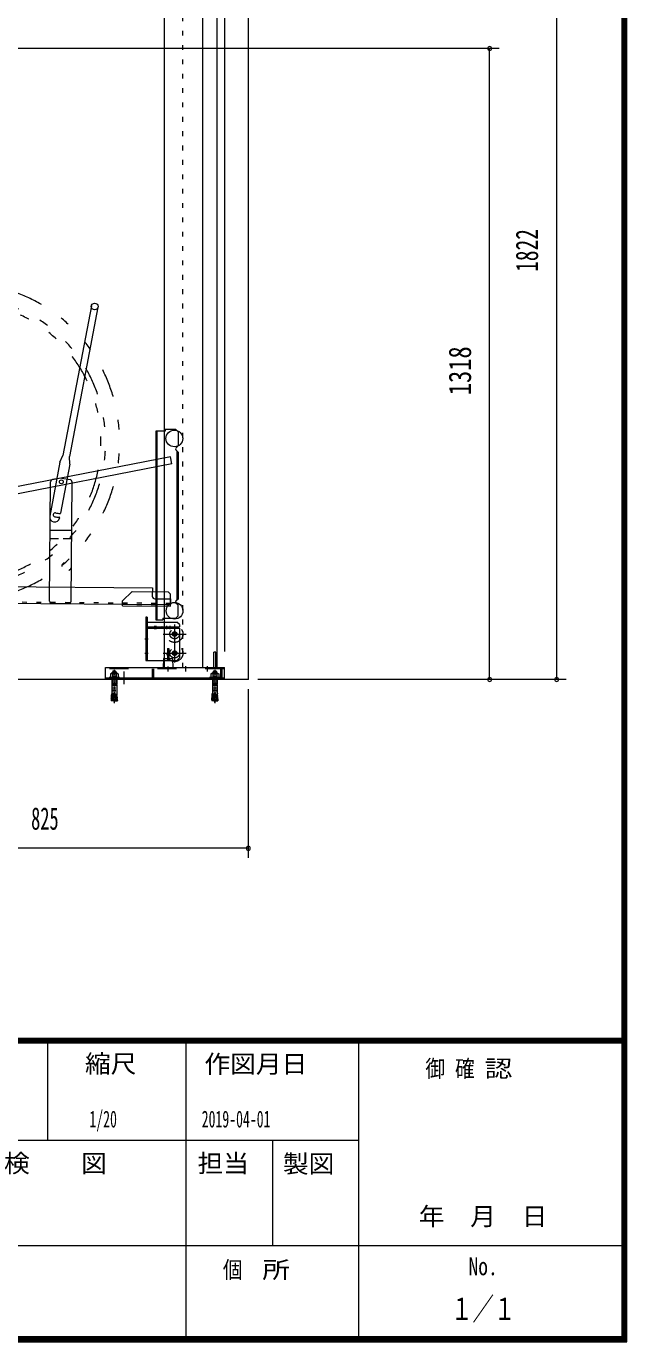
# Model space of a CAD drawing. Units: millimetres, scale not verified. Extents: x -5740 to 6033, y -4020 to 4020.
# Drawn here: x 4486 to 5740, y -4020 to -1272 of the extents above; entities that cross this region are included whole.
import ezdxf
from ezdxf.enums import TextEntityAlignment as Align

# ---------------------------------------------------------------- set-up
doc = ezdxf.new("R2010")
doc.units = ezdxf.units.MM
doc.header["$LTSCALE"] = 10
for name, pattern in [('USER1', [3, 1, -2]), ('USER2', [10, 4, -6]), ('USER3', [13, 6, -3, 1, -3]), ('USER4', [24, 12, -5, 2, -5]), ('USER6', [25, 6, -5, 2, -5, 2, -5])]:
    doc.linetypes.add(name, pattern=pattern)
for name, color, linetype, lineweight in [('0-1_0-0SHITUMEI', 4, 'Continuous', 18), ('0-3_2ラック-03BODL', 7, 'Continuous', 18), ('0-4_2ラック-5下レル', 7, 'Continuous', 18), ('0-7_2ラック-9上ラック', 7, 'Continuous', 18), ('0-8_2ラック-A上ラック架台', 3, 'Continuous', 18), ('0-B_2ラック-D上自転車前', 4, 'USER6', 18), ('0-C_2ラック-F寸法', 3, 'Continuous', 18), ('1-0_F-F4PAPAER', 5, 'Continuous', 18)]:
    doc.layers.add(name, color=color, linetype=linetype, lineweight=lineweight)
doc.layers.add('0-2_0-F1TEXT', color=7, linetype='Continuous')
doc.styles.add('ＭＳ ゴシック', font='')
doc.styles.get('ＭＳ ゴシック').set_extended_font_data('MS Gothic')

# ---------------------------------------------------------------- blocks, each defined once
blk = doc.blocks.new('C-10x60L_7')
at = {"layer": '0-1_0-0SHITUMEI', "linetype": 'USER3'}
blk.add_line((-688, 0), (2120, 0), dxfattribs=at)
at = {"layer": '0-1_0-0SHITUMEI'}
for p, q in [((-608, -88), (-608, 88)), ((-551.1, -130), (-551.1, 130)), ((-551.1, 130), (-488, 130)), ((-480, 152), (-432, 200)), ((-480, -152), (-480, 152)), ((-480, -122), (-480, 122)), ((-464.5, 167.5), (-374.8, 167.5)), ((-432, -200), (-432, 200)), ((-432, 200), (-374.8, 200)), ((-374.8, 268), (-342.8, 323.3)), ((-374.8, -268), (-374.8, 268)), ((-342.8, 323.3), (-54.8, 323.3)), ((-342.8, 161.7), (-54.8, 161.7)), ((-54.8, 440), (-54.8, -440)), ((-54.8, 440), (0, 440)), ((-54.8, -323.3), (-54.8, 323.3)), ((0, -440), (0, 440)), ((0, 200), (507.1, 200)), ((0, 167.5), (507.1, 167.5)), ((507.1, -200), (507.1, 200)), ((520, 177.6), (507.1, 200)), ((507.1, 167.5), (520, 177.6)), ((520, 177.6), (603.6, 200)), ((520, -177.6), (520, 177.6)), ((603.6, -200), (603.6, 200)), ((603.6, 200), (1192.1, 200)), ((1192.1, 200), (1333.7, 212.4)), ((1200, 20), (1917.3, 82.8)), ((1200, -20), (1200, 20)), ((1349.4, 33.1), (1333.7, 212.4)), ((1473.2, 224.6), (1403.5, 218.5)), ((1419.2, 39.2), (1403.5, 218.5)), ((1488.9, 45.3), (1473.2, 224.6)), ((1612.7, 236.8), (1542.9, 230.7)), ((1558.6, 51.4), (1542.9, 230.7)), ((1628.4, 57.5), (1612.7, 236.8)), ((1752.1, 249), (1682.4, 242.9)), ((1698.1, 63.6), (1682.4, 242.9)), ((1767.8, 69.7), (1752.1, 249)), ((1821.9, 255.1), (1901.6, 262.1)), ((1837.6, 75.8), (1821.9, 255.1)), ((1917.3, 82.8), (1901.6, 262.1)), ((-551.1, -130), (-488, -130)), ((-480, -152), (-432, -200)), ((-464.5, -167.5), (-374.8, -167.5)), ((-432, -200), (-374.8, -200)), ((-374.8, -268), (-342.8, -323.3)), ((-342.8, -161.7), (-54.8, -161.7)), ((-342.8, -323.3), (-54.8, -323.3)), ((-54.8, -440), (0, -440)), ((0, -167.5), (507.1, -167.5)), ((0, -200), (507.1, -200)), ((507.1, -167.5), (520, -177.6)), ((520, -177.6), (507.1, -200)), ((520, -177.6), (603.6, -200)), ((603.6, -200), (1192.1, -200)), ((1192.1, -200), (1333.7, -212.4)), ((1200, -20), (1917.3, -82.8)), ((1349.4, -33.1), (1333.7, -212.4)), ((1419.2, -39.2), (1403.5, -218.5)), ((1473.2, -224.6), (1403.5, -218.5)), ((1488.9, -45.3), (1473.2, -224.6)), ((1558.6, -51.4), (1542.9, -230.7)), ((1612.7, -236.8), (1542.9, -230.7)), ((1628.4, -57.5), (1612.7, -236.8)), ((1698.1, -63.6), (1682.4, -242.9)), ((1752.1, -249), (1682.4, -242.9)), ((1767.8, -69.7), (1752.1, -249)), ((1837.6, -75.8), (1821.9, -255.1)), ((1821.9, -255.1), (1901.6, -262.1)), ((1917.3, -82.8), (1901.6, -262.1))]:
    blk.add_line(p, q, dxfattribs=at)
at = {"layer": '0-1_0-0SHITUMEI', "linetype": 'USER2'}
for p, q in [((-472, 80), (1774.7, 80)), ((-472, -80), (1774.7, -80))]:
    blk.add_line(p, q, dxfattribs=at)
at = {"layer": '0-1_0-0SHITUMEI'}
for centre, radius, start, end in [((-499.1, 0), 140, 111.787, 141.055), ((-488, 122), 8, 0, 90), ((-472, 88), 8, 180, 270), ((50.3, 0), 425.1, 157.649, 202.351), ((-256.5, 242.5), 118.2, 180.014, 223.119), ((1360.4, 308.8), 100, 254.513, 295.487), ((1499.9, 321), 100, 254.513, 295.487), ((1639.4, 333.2), 100, 254.513, 295.487), ((1778.8, 345.4), 100, 254.513, 295.487), ((1774.7, -400), 480, 56.443, 82.426), ((-499.1, 0), 140, 218.945, 248.213), ((-488, -122), 8, 270, 0), ((-472, -88), 8, 90, 180), ((-256.5, -242.5), 118.2, 136.881, 179.986), ((1360.4, -308.8), 100, 64.513, 105.487), ((1499.9, -321), 100, 64.513, 105.487), ((1639.4, -333.2), 100, 64.513, 105.487), ((1778.8, -345.4), 100, 64.513, 105.487), ((1774.7, 400), 480, 277.574, 303.557)]:
    blk.add_arc(centre, radius, start, end, dxfattribs=at)
at = {"layer": '0-1_0-0SHITUMEI', "linetype": 'USER2'}
for centre, start, end in [((1774.7, -400), 82.426, 90), ((1774.7, 400), 270, 277.574)]:
    blk.add_arc(centre, 480, start, end, dxfattribs=at)

msp = doc.modelspace()

# ---------------------------------------------------------------- linework, layer by layer
at = {"layer": '0-3_2ラック-03BODL'}
for q in [(4949.74, -136.6), (1079.74, -2636.6)]:
    msp.add_line((4949.74, -2636.6), q, dxfattribs=at)
at = {"layer": '0-7_2ラック-9上ラック', "color": 3}
for p, q in [((4621.87, -1856.2), (4562.58, -2168.63)), ((4635.62, -1858.81), (4576.33, -2171.24)), ((4556.34, -2182.71), (4562.58, -2168.63)), ((4556.34, -2182.71), (4534.9, -2295.7)), ((4576.98, -2186.63), (4557.53, -2289.1)), ((4576.98, -2186.63), (4576.33, -2171.24)), ((4542.86, -2307.38), (4543.85, -2307.57)), ((4555.65, -2299.02), (4555.54, -2299.61))]:
    msp.add_line(p, q, dxfattribs=at)
at = {"layer": '0-7_2ラック-9上ラック'}
for p, q in [((4798.24, -2114.21), (4776.24, -2114.21)), ((4776.24, -2114.21), (4776.24, -2117.71)), ((4803.24, -2119.21), (4798.24, -2114.21)), ((4776.24, -2117.71), (4756.24, -2117.71)), ((4756.24, -2117.71), (4756.24, -2512.21)), ((4758.74, -2117.71), (4758.74, -2512.21)), ((4803.24, -2119.21), (4803.24, -2148.67)), ((4798.48, -2153.44), (4803.24, -2148.67)), ((4803.24, -2161.74), (4798.48, -2156.98)), ((4800.74, -2159.24), (4800.74, -2471.17)), ((4803.24, -2161.74), (4803.24, -2468.67)), ((4787.32, -2171.81), (3363.95, -2448.4)), ((4790.19, -2186.54), (3366.81, -2463.12)), ((4790.19, -2186.54), (4787.32, -2171.81)), ((4534.63, -2472.77), (4536.7, -2223.87)), ((4558.4, -2216.04), (4540.88, -2218.98)), ((4560.14, -2216.05), (4577.61, -2219.28)), ((4579.63, -2473.15), (4581.7, -2224.24)), ((4535.86, -2324.78), (4580.86, -2325.15)), ((4535.72, -2342.1), (4553.25, -2342.24)), ((4563.19, -2342.33), (4580.72, -2342.47)), ((3037.43, -2430.81), (4749.37, -2445.06)), ((4749.37, -2445.06), (4749.22, -2463.06)), ((3037.14, -2465.81), (4787.08, -2480.37)), ((4687.06, -2482.54), (4687.14, -2472.54)), ((4707.3, -2452.71), (4687.14, -2472.54)), ((4707.3, -2452.71), (4782.3, -2453.33)), ((4754.18, -2468.1), (4787.18, -2468.37)), ((4787.26, -2458.37), (4782.3, -2453.33)), ((4787.05, -2483.37), (4787.26, -2458.37)), ((4787.18, -2468.37), (4787.08, -2480.37)), ((4803.24, -2468.67), (4798.48, -2473.44)), ((4539.59, -2477.81), (4574.59, -2478.1)), ((4687.06, -2482.54), (4787.05, -2483.37)), ((4803.24, -2481.74), (4798.48, -2476.98)), ((4803.24, -2503.71), (4803.24, -2481.74)), ((4756.24, -2512.21), (4771.24, -2512.21)), ((4771.24, -2508.71), (4798.24, -2508.71)), ((4771.24, -2508.71), (4771.24, -2512.21)), ((4803.24, -2503.71), (4798.24, -2508.71))]:
    msp.add_line(p, q, dxfattribs=at)
at = {"layer": '0-7_2ラック-9上ラック', "linetype": 'USER1'}
for p, q in [((3037.16, -2462.81), (4787.1, -2477.37)), ((4687.08, -2479.54), (4787.08, -2480.37))]:
    msp.add_line(p, q, dxfattribs=at)
at = {"layer": '0-7_2ラック-9上ラック', "color": 3}
for centre, radius in [((4628.75, -1857.51), 7), ((4559.2, -2223.97), 4)]:
    msp.add_circle(centre, radius, dxfattribs=at)
at = {"layer": '0-7_2ラック-9上ラック'}
for centre in [(4795.24, -2133.21), (4795.74, -2493.21)]:
    msp.add_circle(centre, 17.5, dxfattribs=at)
at = {"layer": '0-7_2ラック-9上ラック', "linetype": 'USER1'}
msp.add_circle((4570.23, -2400.56), 9.6, dxfattribs=at)
at = {"layer": '0-7_2ラック-9上ラック'}
for centre, radius, start, end in [((4800.24, -2155.21), 2.5, 135, 225), ((4541.7, -2223.91), 5, 99.52317, 179.52317), ((4559.23, -2220.97), 5, 79.52317, 99.52317), ((4576.7, -2224.2), 5, 359.52317, 79.52317), ((4754.22, -2463.1), 5, 179.52317, 269.52317), ((4539.63, -2472.81), 5, 179.52317, 269.52317), ((4574.63, -2473.11), 5, 269.52317, 359.52317), ((4800.24, -2475.21), 2.5, 135, 225)]:
    msp.add_arc(centre, radius, start, end, dxfattribs=at)
at = {"layer": '0-7_2ラック-9上ラック', "color": 3}
for centre, radius, start, end in [((4544.73, -2297.56), 10, 169.25487, 259.25487), ((4546.15, -2292.74), 4, 79.25487, 259.25487), ((4545.71, -2297.75), 10, 259.25487, 349.25487), ((4559.2, -2223.97), 74, 259.25487, 266.53187), ((4559.2, -2223.97), 66, 259.25487, 267.65887), ((4554.67, -2298.83), 1, 349.25487, 86.53187), ((4556.55, -2288.91), 1, 267.65887, 349.25487)]:
    msp.add_arc(centre, radius, start, end, dxfattribs=at)
at = {"layer": '0-8_2ラック-A上ラック架台'}
for p, q in [((4774.74, -2611.6), (4774.74, -921.6)), ((4854.74, -2611.6), (4854.74, -921.6)), ((4884.74, -2611.6), (4884.74, -921.6))]:
    msp.add_line(p, q, dxfattribs=at)
at = {"layer": '0-8_2ラック-A上ラック架台', "color": 7, "linetype": 'USER1'}
msp.add_line((4813.24, -2611.6), (4813.24, -921.6), dxfattribs=at)
at = {"layer": '0-8_2ラック-A上ラック架台', "color": 7}
for p, q in [((4735.74, -2506.71), (4735.74, -2596.71)), ((4738.24, -2506.71), (4735.74, -2506.71)), ((4735.74, -2516.71), (4800.74, -2516.71)), ((4738.24, -2506.71), (4738.24, -2596.71)), ((4738.24, -2526.71), (4805.74, -2526.71)), ((4770.74, -2526.71), (4770.74, -2529.71)), ((4790.74, -2526.71), (4790.74, -2529.71)), ((4798.74, -2526.71), (4798.74, -2529.71)), ((4805.74, -2521.71), (4800.74, -2516.71)), ((4805.74, -2521.71), (4805.74, -2526.71)), ((4735.74, -2527.71), (4738.24, -2527.71)), ((4735.74, -2540.71), (4738.24, -2540.71)), ((4738.24, -2529.71), (4805.74, -2529.71)), ((4768.74, -2527.71), (4768.74, -2528.71)), ((4805.74, -2529.71), (4805.74, -2591.71)), ((4780.74, -2571.71), (4780.74, -2596.71)), ((4780.74, -2571.71), (4783.74, -2571.71)), ((4783.74, -2571.71), (4783.74, -2596.71)), ((4877.37, -2611.6), (4877.37, -2579.6)), ((4735.74, -2586.71), (4738.24, -2586.71)), ((4735.74, -2596.71), (4800.74, -2596.71)), ((4772.37, -2593.57), (4771.74, -2611.6)), ((4773.37, -2592.6), (4790.11, -2592.6)), ((4783.74, -2584.21), (4780.74, -2584.21)), ((4782.74, -2583.21), (4781.74, -2583.21)), ((4791.11, -2593.57), (4791.74, -2611.6)), ((4800.74, -2596.71), (4805.74, -2591.71)), ((4651.74, -2611.6), (4899.74, -2611.6)), ((4651.74, -2636.6), (4651.74, -2611.6)), ((4899.74, -2633.6), (4651.74, -2633.6)), ((4899.74, -2636.6), (4899.74, -2611.6))]:
    msp.add_line(p, q, dxfattribs=at)
at = {"layer": '0-8_2ラック-A上ラック架台', "linetype": 'USER4'}
for p, q in [((4753.74, -2524.71), (4753.74, -2531.71)), ((4756.61, -2524.71), (4756.61, -2531.71)), ((4778.74, -2524.71), (4778.74, -2531.71)), ((4785.74, -2524.71), (4785.74, -2531.71)), ((4795.74, -2522.07), (4795.74, -2561.34)), ((4733.74, -2551.71), (4740.24, -2551.71)), ((4771.6, -2541.71), (4819.87, -2541.71)), ((4733.74, -2581.71), (4740.24, -2581.71)), ((4771.6, -2581.71), (4819.87, -2581.71)), ((4795.74, -2562.07), (4795.74, -2601.34)), ((4778.74, -2584.21), (4780.74, -2584.21)), ((4781.74, -2609.7), (4781.74, -2620.04)), ((4818.24, -2608.6), (4818.24, -2620.04)), ((4863.74, -2608.6), (4863.74, -2620.04)), ((4689.74, -2619.92), (4689.74, -2646.77))]:
    msp.add_line(p, q, dxfattribs=at)
at = {"layer": '0-8_2ラック-A上ラック架台', "linetype": 'USER2'}
for p, q in [((4795.24, -2541.21), (4793.24, -2541.21)), ((4796.24, -2539.21), (4795.24, -2539.21)), ((4795.24, -2541.21), (4795.24, -2539.21)), ((4795.24, -2544.21), (4795.24, -2542.21)), ((4796.24, -2544.21), (4795.24, -2544.21)), ((4796.24, -2541.21), (4796.24, -2539.21)), ((4798.24, -2541.21), (4796.24, -2541.21)), ((4798.24, -2542.21), (4796.24, -2542.21)), ((4796.24, -2544.21), (4796.24, -2542.21)), ((4798.24, -2542.21), (4798.24, -2541.21)), ((4795.24, -2581.21), (4793.24, -2581.21)), ((4796.24, -2579.21), (4795.24, -2579.21)), ((4795.24, -2581.21), (4795.24, -2579.21)), ((4795.24, -2584.21), (4795.24, -2582.21)), ((4796.24, -2581.21), (4796.24, -2579.21)), ((4798.24, -2581.21), (4796.24, -2581.21)), ((4798.24, -2582.21), (4796.24, -2582.21)), ((4796.24, -2584.21), (4796.24, -2582.21)), ((4798.24, -2582.21), (4798.24, -2581.21)), ((4796.24, -2584.21), (4795.24, -2584.21)), ((4899.74, -2614.6), (4651.74, -2614.6)), ((4663.74, -2633.6), (4663.74, -2636.6)), ((4675.74, -2633.6), (4675.74, -2636.6)), ((4683.74, -2633.6), (4683.74, -2636.6)), ((4695.74, -2633.6), (4695.74, -2636.6)), ((4749.74, -2634.6), (4749.74, -2614.6)), ((4752.24, -2634.6), (4749.74, -2634.6)), ((4752.24, -2634.6), (4752.24, -2614.6)), ((4873.74, -2633.6), (4873.74, -2636.6)), ((4885.74, -2633.6), (4885.74, -2636.6)), ((4892.24, -2634.6), (4892.24, -2614.6)), ((4894.74, -2634.6), (4892.24, -2634.6)), ((4894.74, -2634.6), (4894.74, -2614.6))]:
    msp.add_line(p, q, dxfattribs=at)
for points in [[(4795.24, -2542.21), (4793.24, -2542.21), (4793.24, -2541.21)], [(4795.24, -2582.21), (4793.24, -2582.21), (4793.24, -2581.21)]]:
    msp.add_lwpolyline(points, dxfattribs=at)
at = {"layer": '0-8_2ラック-A上ラック架台', "color": 7}
msp.add_lwpolyline([(4882.12, -2611.6), (4882.12, -2579.6), (4877.37, -2579.6)], dxfattribs=at)
at = {"layer": '0-8_2ラック-A上ラック架台', "linetype": 'USER2'}
for centre, radius in [((4795.74, -2541.71), 17.5), ((4795.74, -2541.71), 10), ((4795.74, -2541.71), 4.75), ((4795.74, -2581.71), 17.5), ((4795.74, -2581.71), 10), ((4795.74, -2581.71), 4.75)]:
    msp.add_circle(centre, radius, dxfattribs=at)
at = {"layer": '0-8_2ラック-A上ラック架台', "color": 7}
for centre in [(4795.74, -2541.71), (4795.74, -2581.71)]:
    msp.add_circle(centre, 4.1, dxfattribs=at)
for centre, start, end in [((4769.74, -2527.71), 90, 180), ((4769.74, -2528.71), 180, 270), ((4773.37, -2593.6), 90, 178), ((4781.74, -2584.21), 90, 180), ((4782.74, -2584.21), 0, 90), ((4790.11, -2593.6), 2, 90)]:
    msp.add_arc(centre, 1, start, end, dxfattribs=at)
at = {"layer": '0-B_2ラック-D上自転車前'}
for major_axis, start_param, end_param in [((-0.1, 330.2), 1.9393887, 6.2453577), ((-0.09, 300.2), 1.6841167, 6.2922093), ((-0.09, 290.2), 1.6844019, 6.2919207)]:
    msp.add_ellipse((4358.34, -2140.59), major_axis=major_axis, ratio=0.97706, start_param=start_param, end_param=end_param, dxfattribs=at)
at = {"layer": '0-C_2ラック-F寸法'}
for p, q in [((4899.74, 53.4), (4899.74, -2578.12)), ((5593.75, -2636.6), (5593.75, -814.6)), ((5473.75, -1318.6), (4055.38, -1318.6)), ((5453.75, -2636.6), (5453.75, -1318.6)), ((5613.75, -2636.6), (4969.74, -2636.6)), ((4949.74, -3009.36), (4949.74, -2656.6)), ((4949.74, -2989.36), (4124.74, -2989.36))]:
    msp.add_line(p, q, dxfattribs=at)
for centre, start, end in [((5453.75, -1318.6), 0, 180), ((5453.75, -1318.6), 180, 0), ((5453.75, -2636.6), 0, 180), ((5453.75, -2636.6), 180, 0), ((5593.75, -2636.6), 0, 180), ((5593.75, -2636.6), 180, 0), ((4949.74, -2989.36), 0, 180), ((4949.74, -2989.36), 180, 0)]:
    msp.add_arc(centre, 4, start, end, dxfattribs=at)
at = {"layer": '1-0_F-F4PAPAER'}
for p, q in [((-5730.04, -3385.87), (5729.96, -3385.87)), ((5729.96, -3386.87), (-5730.04, -3386.87)), ((-5730.04, -3387.87), (5729.96, -3387.87)), ((5729.96, -3388.87), (-5730.04, -3388.87)), ((-5730.04, -3389.87), (5729.96, -3389.87)), ((5729.96, -3390.87), (-5730.04, -3390.87)), ((-5730.04, -3391.87), (5729.96, -3391.87)), ((5729.96, -3392.87), (-5730.04, -3392.87)), ((-5730.04, -3393.87), (5729.96, -3393.87)), ((5729.96, -3394.87), (-5730.04, -3394.87)), ((-5730.04, -3395.87), (5729.96, -3395.87)), ((4529.96, -3395.87), (4529.96, -3599.87)), ((4819.96, -4019.87), (4819.96, -3395.87)), ((5179.96, -3395.87), (5179.96, -4019.87)), ((5179.96, -3599.87), (3079.96, -3599.87)), ((4999.96, -3599.87), (4999.96, -3819.87)), ((5739.96, -3819.87), (3079.96, -3819.87))]:
    msp.add_line(p, q, dxfattribs=at)
for points in [[(5739.96, 4020.13), (-5740.04, 4020.13), (-5740.04, -4019.87), (5739.96, -4019.87)], [(5738.96, 4019.13), (5738.96, -4018.87), (-5739.04, -4018.87), (-5739.04, 4019.13)], [(5737.96, 4018.13), (5737.96, -4017.87), (-5738.04, -4017.87), (-5738.04, 4018.13)], [(5736.96, 4017.13), (5736.96, -4016.87), (-5737.04, -4016.87), (-5737.04, 4017.13)], [(5735.96, 4016.13), (5735.96, -4015.87), (-5736.04, -4015.87), (-5736.04, 4016.13)], [(5734.96, 4015.13), (5734.96, -4014.87), (-5735.04, -4014.87), (-5735.04, 4015.13)], [(5733.96, 4014.13), (5733.96, -4013.87), (-5734.04, -4013.87), (-5734.04, 4014.13)], [(5732.96, 4013.13), (5732.96, -4012.87), (-5733.04, -4012.87), (-5733.04, 4013.13)], [(5731.96, 4012.13), (5731.96, -4011.87), (-5732.04, -4011.87), (-5732.04, 4012.13)], [(5730.96, 4011.13), (5730.96, -4010.87), (-5731.04, -4010.87), (-5731.04, 4011.13)], [(5729.96, 4010.13), (5729.96, -4009.87), (-5730.04, -4009.87), (-5730.04, 4010.13)]]:
    msp.add_lwpolyline(points, close=True, dxfattribs=at)

# ---------------------------------------------------------------- block references
at = {"layer": '0-4_2ラック-5下レル', "xscale": 0.025, "yscale": 0.025, "rotation": 270}
for p in [(4669.74, -2633.6), (4879.74, -2633.6)]:
    msp.add_blockref('C-10x60L_7', p, dxfattribs=at)

# ---------------------------------------------------------------- texts
at = {"layer": '0-2_0-F1TEXT', "style": 'ＭＳ ゴシック'}
for s, height, width, p in [('1/20', 35.17, 0.6, (4617.83, -3582.95)), ('2019-04-01', 35.17, 0.6, (4852.36, -3582.95)), ('１／１', 46.89, 0.7, (5373.16, -3988.86))]:
    msp.add_text(s, height=height, dxfattribs=dict(at, width=width)).set_placement(p, align=Align.BOTTOM_LEFT)
at = {"layer": '0-C_2ラック-F寸法', "color": 7, "style": 'ＭＳ ゴシック'}
for s, width, p in [('1822', 0.7, (5568.95, -1785.26)), ('1318', 0.8, (5428.95, -2042.91))]:
    msp.add_text(s, height=46.89, rotation=90, dxfattribs=dict(at, width=width)).set_placement(p, align=Align.BOTTOM_LEFT)
at = {"layer": '0-C_2ラック-F寸法', "color": 7, "style": 'ＭＳ ゴシック', "width": 0.6}
msp.add_text('825', height=46.89, dxfattribs=at).set_placement((4496.1, -2964.56), align=Align.BOTTOM_LEFT)
at = {"layer": '1-0_F-F4PAPAER', "color": 7, "style": 'ＭＳ ゴシック'}
for s, height, width, p in [('縮尺', 37.51, 1.05, (4608.52, -3469.34)), ('作図月日', 37.51, 1.05, (4858.08, -3469.75)), ('御 ', 35.43, 0.85, (5319.62, -3477.8)), ('確 ', 35.43, 0.85, (5381.38, -3477.8)), ('認', 35.43, 1.2, (5443.13, -3477.8)), ('検\u3000\u3000図', 37.51, 1.05, (4439.52, -3677.34)), ('担当', 37.51, 1.05, (4843.52, -3677.34)), ('製図', 37.51, 1.05, (5021.91, -3678.32)), ('\u3000年\u3000月\u3000日', 37.51, 1.05, (5252.01, -3788.11)), ('No.', 37.51, 0.8, (5409.52, -3892.34)), ('個  ', 35.43, 0.85, (4896.52, -3898.03)), ('所', 35.43, 1.2, (4978.86, -3898.03))]:
    msp.add_text(s, height=height, dxfattribs=dict(at, width=width)).set_placement(p, align=Align.BOTTOM_LEFT)

doc.saveas('drawing.dxf')
